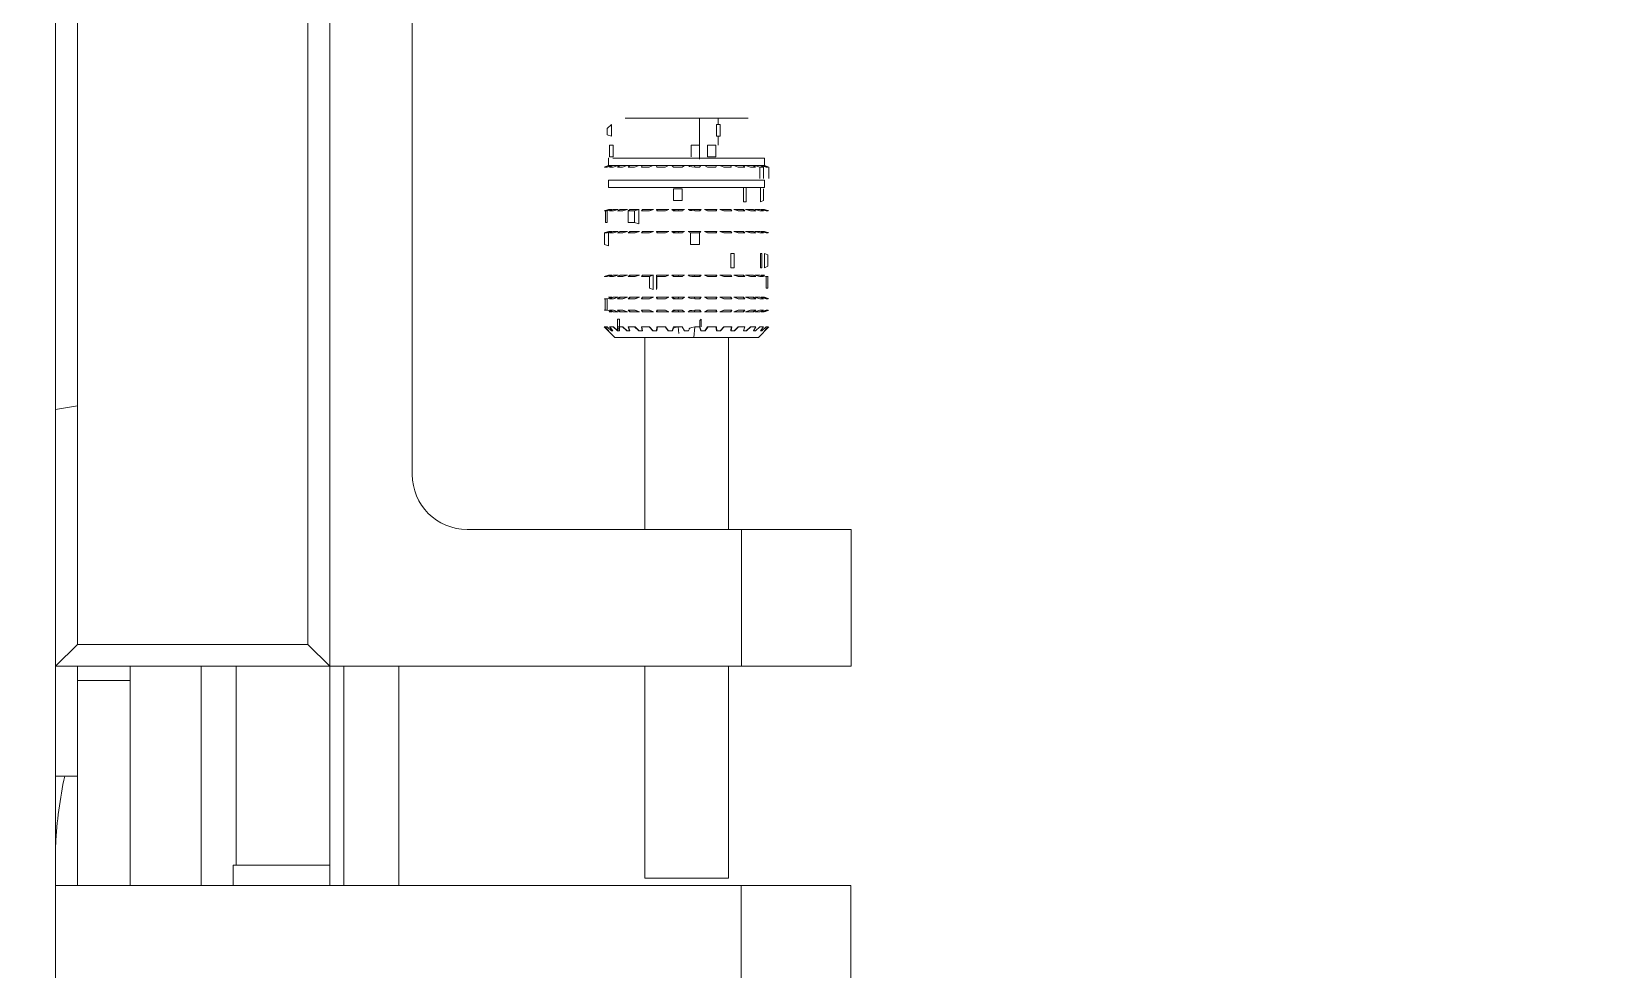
# Model space of a CAD drawing. Header units: centimetres. Extents: x 405464 to 563355, y 50011 to 66875.
# Drawn here: x 512110.53 to 512119.57, y 53202.2 to 53207.63 of the extents above; entities that cross this region are included whole.
import ezdxf

# ---------------------------------------------------------------- set-up
doc = ezdxf.new("R2010")
doc.units = ezdxf.units.CM
doc.linetypes.add('DASHED2', pattern=[9.525, 6.35, -3.175])
doc.layers.get('0').update_dxf_attribs({"lineweight": 9})
doc.layers.add('0-KRCN-MİMARİ-220526', color=8, linetype='Continuous', lineweight=9)
doc.layers.add('03__ASM_ALL_CURVES', color=7, linetype='Continuous')
doc.layers.add('DV_alçıpanel_duvar_yeni', color=1, linetype='Continuous', lineweight=20, true_color=0xff0000)

# ---------------------------------------------------------------- blocks, each defined once
blk = doc.blocks.new('A$C64829d13')
at = {"color": 8, "linetype": 'Continuous'}
for p, q in [((149.8375, 88.3587), (149.8375, 88.8953)), ((149.2392, 88.4413), (149.2392, 88.3587)), ((149.3217, 88.3587), (149.3217, 88.4413)), ((149.8375, 88.3587), (149.2392, 88.3587)), ((149.5793, 88.1936), (149.5793, 88.3587)), ((149.6206, 88.1936), (149.6206, 88.3587)), ((149.6311, 87.6983), (149.6311, 88.3587)), ((149.7038, 88.3587), (149.7038, 88.3432)), ((149.7279, 88.3587), (149.7279, 88.1936)), ((149.7814, 88.3587), (149.7814, 88.1936)), ((149.821, 88.3587), (149.821, 88.1936)), ((149.8375, 86.0724), (149.8375, 88.3587)), ((149.3941, 88.3531), (149.3313, 88.3531)), ((149.3313, 88.1936), (149.3313, 88.3531)), ((149.3941, 88.1936), (149.3941, 88.3531)), ((149.7038, 88.3432), (149.6311, 88.3432)), ((149.7015, 88.3432), (149.7015, 88.1936)), ((149.8375, 88.2762), (149.821, 88.2762)), ((149.7814, 88.2042), (149.821, 88.2042)), ((149.2389, 88.1936), (149.8375, 88.1936)), ((149.2389, 88.1936), (149.2389, 88.0906)), ((149.3214, 88.0906), (149.3214, 88.1936)), ((149.6311, 88.1936), (149.6477, 88.1771)), ((149.821, 88.1771), (149.8375, 88.1936)), ((149.6477, 88.1771), (149.821, 88.1771)), ((149.6477, 86.5253), (149.6477, 88.1771)), ((149.821, 86.8893), (149.821, 88.1771)), ((149.5278, 88.0906), (149.2389, 88.0906)), ((149.3313, 87.946), (149.3313, 88.0906)), ((149.3941, 87.946), (149.3941, 88.0906)), ((149.5691, 88.0493), (149.5691, 87.6983)), ((149.821, 87.9976), (149.8375, 88.0003)), ((149.3086, 87.946), (149.3008, 87.9381)), ((149.3086, 87.946), (149.4168, 87.946)), ((149.3572, 87.946), (149.3564, 87.9381)), ((149.4168, 87.946), (149.4246, 87.9381)), ((149.3009, 87.9381), (149.3008, 87.9381)), ((149.3039, 87.9411), (149.3009, 87.9381)), ((149.3015, 87.9381), (149.3029, 87.9381)), ((149.3042, 87.9411), (149.3016, 87.9381)), ((149.3061, 87.9411), (149.3028, 87.9381)), ((149.3029, 87.9381), (149.3062, 87.9411)), ((149.3039, 87.9411), (149.3042, 87.9411)), ((149.3048, 87.9381), (149.307, 87.9411)), ((149.3048, 87.9381), (149.3076, 87.9381)), ((149.3072, 87.9411), (149.3049, 87.9381)), ((149.3061, 87.9411), (149.3072, 87.9411)), ((149.3108, 87.9411), (149.3075, 87.9381)), ((149.3076, 87.9381), (149.311, 87.9411)), ((149.3106, 87.9381), (149.3123, 87.9411)), ((149.3106, 87.9381), (149.3147, 87.9381)), ((149.3108, 87.9411), (149.3125, 87.9411)), ((149.3125, 87.9411), (149.3108, 87.9381)), ((149.3177, 87.9411), (149.3145, 87.9381)), ((149.3147, 87.9381), (149.318, 87.9411)), ((149.3177, 87.9411), (149.32, 87.9411)), ((149.3188, 87.9381), (149.3198, 87.9411)), ((149.3188, 87.9381), (149.3239, 87.9381)), ((149.32, 87.9411), (149.319, 87.9381)), ((149.3267, 87.9411), (149.3236, 87.9381)), ((149.3239, 87.9381), (149.3269, 87.9411)), ((149.3267, 87.9411), (149.3294, 87.9411)), ((149.3288, 87.9381), (149.3291, 87.9411)), ((149.3288, 87.9381), (149.3348, 87.9381)), ((149.3294, 87.9411), (149.3291, 87.9381)), ((149.3372, 87.9411), (149.3345, 87.9381)), ((149.3348, 87.9381), (149.3375, 87.9411)), ((149.3372, 87.9411), (149.3403, 87.9411)), ((149.3403, 87.9381), (149.34, 87.9411)), ((149.3403, 87.9411), (149.3406, 87.9381)), ((149.3403, 87.9381), (149.3469, 87.9381)), ((149.3488, 87.9411), (149.3465, 87.9381)), ((149.3469, 87.9381), (149.3491, 87.9411)), ((149.3488, 87.9411), (149.3521, 87.9411)), ((149.3518, 87.9411), (149.3528, 87.9381)), ((149.3518, 87.9323), (149.3518, 87.9381)), ((149.3521, 87.9411), (149.3531, 87.9381)), ((149.3528, 87.9381), (149.3528, 87.9334)), ((149.3531, 87.9381), (149.3564, 87.9381)), ((149.3607, 87.9396), (149.3608, 87.9401)), ((149.3608, 87.9401), (149.3613, 87.9411)), ((149.3613, 87.9411), (149.3644, 87.9411)), ((149.3644, 87.9411), (149.3661, 87.9381)), ((149.3661, 87.9381), (149.3657, 87.9381)), ((149.3661, 87.9381), (149.3726, 87.9381)), ((149.3685, 87.9431), (149.369, 87.9381)), ((149.3726, 87.9381), (149.3736, 87.9411)), ((149.3733, 87.9411), (149.3729, 87.9401)), ((149.3733, 87.9411), (149.3766, 87.9411)), ((149.3785, 87.9381), (149.3763, 87.9411)), ((149.3766, 87.9411), (149.3788, 87.9381)), ((149.3785, 87.9381), (149.3851, 87.9381)), ((149.3851, 87.9411), (149.3847, 87.9381)), ((149.3851, 87.9411), (149.3882, 87.9411)), ((149.3851, 87.9381), (149.3854, 87.9411)), ((149.3906, 87.9381), (149.3879, 87.9411)), ((149.3882, 87.9411), (149.3909, 87.9381)), ((149.3906, 87.9381), (149.3966, 87.9381)), ((149.396, 87.9411), (149.3987, 87.9411)), ((149.396, 87.9411), (149.3963, 87.9381)), ((149.3966, 87.9381), (149.3962, 87.9411)), ((149.4015, 87.9381), (149.3984, 87.9411)), ((149.3987, 87.9411), (149.4018, 87.9381)), ((149.4015, 87.9381), (149.4066, 87.9381)), ((149.4053, 87.9411), (149.4076, 87.9411)), ((149.4053, 87.9411), (149.4064, 87.9381)), ((149.4066, 87.9381), (149.4056, 87.9411)), ((149.4107, 87.9381), (149.4074, 87.9411)), ((149.4076, 87.9411), (149.4109, 87.9381)), ((149.4109, 87.9381), (149.4147, 87.9381)), ((149.4131, 87.9411), (149.4146, 87.9411)), ((149.4131, 87.9411), (149.4131, 87.9323)), ((149.4147, 87.9381), (149.4131, 87.9411)), ((149.4178, 87.9381), (149.4144, 87.9411)), ((149.4146, 87.9411), (149.4179, 87.9381)), ((149.4146, 87.9323), (149.4146, 87.9411)), ((149.4178, 87.9381), (149.4206, 87.9381)), ((149.4182, 87.9411), (149.4193, 87.9411)), ((149.4182, 87.9411), (149.4204, 87.9381)), ((149.4206, 87.9381), (149.4183, 87.9411)), ((149.4224, 87.9381), (149.4192, 87.9411)), ((149.4193, 87.9411), (149.4225, 87.9381)), ((149.4215, 87.9411), (149.4211, 87.9411)), ((149.4239, 87.9381), (149.4212, 87.9411)), ((149.4245, 87.9381), (149.4215, 87.9411)), ((149.4224, 87.9381), (149.4239, 87.9381)), ((149.4246, 87.9381), (149.4245, 87.9381)), ((149.304, 87.9267), (149.3008, 87.9256)), ((149.3009, 87.9256), (149.3008, 87.9256)), ((149.3042, 87.9267), (149.3009, 87.9256)), ((149.3015, 87.9256), (149.3045, 87.9267)), ((149.3015, 87.9256), (149.3029, 87.9256)), ((149.3028, 87.9256), (149.3065, 87.9267)), ((149.3042, 87.9267), (149.304, 87.9267)), ((149.3065, 87.9267), (149.3045, 87.9267)), ((149.3048, 87.9256), (149.3073, 87.9267)), ((149.3048, 87.9256), (149.3076, 87.9256)), ((149.3074, 87.9267), (149.3049, 87.9256)), ((149.3073, 87.9267), (149.3113, 87.9267)), ((149.3111, 87.9267), (149.3075, 87.9256)), ((149.3076, 87.9256), (149.3113, 87.9267)), ((149.3106, 87.9256), (149.3125, 87.9267)), ((149.3106, 87.9256), (149.3147, 87.9256)), ((149.3127, 87.9267), (149.3108, 87.9256)), ((149.3125, 87.9267), (149.3183, 87.9267)), ((149.3181, 87.9267), (149.3145, 87.9256)), ((149.3147, 87.9256), (149.3183, 87.9267)), ((149.3188, 87.9256), (149.3199, 87.9267)), ((149.3188, 87.9256), (149.3239, 87.9256)), ((149.3201, 87.9267), (149.319, 87.9256)), ((149.3199, 87.9267), (149.3272, 87.9267)), ((149.327, 87.9267), (149.3236, 87.9256)), ((149.3239, 87.9256), (149.3272, 87.9267)), ((149.3288, 87.9256), (149.3292, 87.9267)), ((149.3288, 87.9256), (149.3348, 87.9256)), ((149.3295, 87.9267), (149.3291, 87.9256)), ((149.3292, 87.9267), (149.3377, 87.9267)), ((149.3374, 87.9267), (149.3345, 87.9256)), ((149.3348, 87.9256), (149.3377, 87.9267)), ((149.3399, 87.9267), (149.3493, 87.9267)), ((149.3403, 87.9256), (149.3399, 87.9267)), ((149.3402, 87.9267), (149.3406, 87.9256)), ((149.3403, 87.9256), (149.3469, 87.9256)), ((149.349, 87.9267), (149.3465, 87.9256)), ((149.3469, 87.9256), (149.3493, 87.9267)), ((149.3517, 87.9267), (149.3615, 87.9267)), ((149.3528, 87.9256), (149.3517, 87.9267)), ((149.3528, 87.9334), (149.3518, 87.9323)), ((149.352, 87.9267), (149.3531, 87.9256)), ((149.3531, 87.9256), (149.3564, 87.9256)), ((149.3567, 87.9267), (149.3564, 87.9256)), ((149.3737, 87.9267), (149.3642, 87.9267)), ((149.3642, 87.9267), (149.3661, 87.9256)), ((149.3661, 87.9256), (149.3657, 87.9256)), ((149.3661, 87.9256), (149.3726, 87.9256)), ((149.3687, 87.9267), (149.369, 87.9256)), ((149.3726, 87.9256), (149.3737, 87.9267)), ((149.3761, 87.9267), (149.3854, 87.9267)), ((149.3785, 87.9256), (149.3761, 87.9267)), ((149.3764, 87.9267), (149.3788, 87.9256)), ((149.3785, 87.9256), (149.3851, 87.9256)), ((149.3851, 87.9267), (149.3847, 87.9256)), ((149.3851, 87.9256), (149.3854, 87.9267)), ((149.3877, 87.9267), (149.3962, 87.9267)), ((149.3906, 87.9256), (149.3877, 87.9267)), ((149.388, 87.9267), (149.3909, 87.9256)), ((149.3906, 87.9256), (149.3966, 87.9256)), ((149.3959, 87.9267), (149.3963, 87.9256)), ((149.3966, 87.9256), (149.3962, 87.9267)), ((149.3982, 87.9267), (149.4055, 87.9267)), ((149.4015, 87.9256), (149.3982, 87.9267)), ((149.3984, 87.9267), (149.4018, 87.9256)), ((149.4015, 87.9256), (149.4066, 87.9256)), ((149.4052, 87.9267), (149.4064, 87.9256)), ((149.4066, 87.9256), (149.4055, 87.9267)), ((149.4071, 87.9267), (149.4129, 87.9267)), ((149.4107, 87.9256), (149.4071, 87.9267)), ((149.4073, 87.9267), (149.4109, 87.9256)), ((149.4107, 87.9256), (149.4147, 87.9256)), ((149.4127, 87.9267), (149.4145, 87.9256)), ((149.4147, 87.9256), (149.4129, 87.9267)), ((149.4131, 87.9323), (149.4146, 87.9323)), ((149.4141, 87.9267), (149.4181, 87.9267)), ((149.4178, 87.9256), (149.4141, 87.9267)), ((149.4143, 87.9267), (149.4179, 87.9256)), ((149.4178, 87.9256), (149.4206, 87.9256)), ((149.418, 87.9267), (149.4204, 87.9256)), ((149.4206, 87.9256), (149.4181, 87.9267)), ((149.4189, 87.9267), (149.4209, 87.9267)), ((149.4189, 87.9267), (149.4225, 87.9256)), ((149.4213, 87.9267), (149.4212, 87.9267)), ((149.4225, 87.9256), (149.4239, 87.9256)), ((149.4225, 87.9256), (149.4225, 87.9169)), ((149.4239, 87.9169), (149.4239, 87.9256)), ((149.4246, 87.9256), (149.4245, 87.9256)), ((149.3009, 87.9169), (149.3008, 87.9169)), ((149.304, 87.9157), (149.3008, 87.9169)), ((149.3042, 87.9157), (149.3009, 87.9169)), ((149.3015, 87.9169), (149.3029, 87.9169)), ((149.3015, 87.9169), (149.3045, 87.9157)), ((149.3028, 87.9169), (149.3065, 87.9157)), ((149.3042, 87.9157), (149.304, 87.9157)), ((149.3041, 87.9158), (149.3042, 87.9158)), ((149.3045, 87.9157), (149.3041, 87.9158)), ((149.3045, 87.9157), (149.3065, 87.9157)), ((149.3051, 87.9157), (149.3045, 87.9157)), ((149.3048, 87.9169), (149.3076, 87.9169)), ((149.3073, 87.9157), (149.3048, 87.9169)), ((149.3049, 87.9169), (149.3074, 87.9157)), ((149.3073, 87.9157), (149.3113, 87.9157)), ((149.3075, 87.9169), (149.3111, 87.9157)), ((149.3113, 87.9157), (149.3076, 87.9169)), ((149.3106, 87.9169), (149.3147, 87.9169)), ((149.3125, 87.9157), (149.3106, 87.9169)), ((149.3108, 87.9169), (149.3127, 87.9157)), ((149.3125, 87.9157), (149.3183, 87.9157)), ((149.3145, 87.9169), (149.3181, 87.9157)), ((149.3183, 87.9157), (149.3147, 87.9169)), ((149.3188, 87.9169), (149.3239, 87.9169)), ((149.3199, 87.9157), (149.3188, 87.9169)), ((149.319, 87.9169), (149.3201, 87.9157)), ((149.3199, 87.9157), (149.3272, 87.9157)), ((149.3236, 87.9169), (149.327, 87.9157)), ((149.3272, 87.9157), (149.3239, 87.9169)), ((149.3288, 87.9169), (149.3348, 87.9169)), ((149.3292, 87.9157), (149.3288, 87.9169)), ((149.3291, 87.9169), (149.3295, 87.9157)), ((149.3292, 87.9157), (149.3377, 87.9157)), ((149.3345, 87.9169), (149.3374, 87.9157)), ((149.3377, 87.9157), (149.3348, 87.9169)), ((149.3399, 87.9157), (149.3403, 87.9169)), ((149.3399, 87.9157), (149.3493, 87.9157)), ((149.3406, 87.9169), (149.3402, 87.9157)), ((149.3403, 87.9169), (149.3469, 87.9169)), ((149.3465, 87.9169), (149.349, 87.9157)), ((149.3493, 87.9157), (149.3469, 87.9169)), ((149.3517, 87.9157), (149.3528, 87.9169)), ((149.3517, 87.9157), (149.3615, 87.9157)), ((149.3531, 87.9169), (149.352, 87.9157)), ((149.3564, 87.9169), (149.3531, 87.9169)), ((149.3567, 87.9157), (149.3564, 87.9169)), ((149.3615, 87.9157), (149.3608, 87.9162)), ((149.3661, 87.9169), (149.3642, 87.9157)), ((149.3642, 87.9157), (149.3737, 87.9157)), ((149.3657, 87.9169), (149.3661, 87.9169)), ((149.3726, 87.9169), (149.3661, 87.9169)), ((149.3687, 87.9157), (149.369, 87.9169)), ((149.3737, 87.9157), (149.3726, 87.9169)), ((149.3761, 87.9157), (149.3785, 87.9169)), ((149.3761, 87.9157), (149.3854, 87.9157)), ((149.3788, 87.9169), (149.3764, 87.9157)), ((149.3785, 87.9169), (149.3851, 87.9169)), ((149.3847, 87.9169), (149.3851, 87.9157)), ((149.3854, 87.9157), (149.3851, 87.9169)), ((149.3877, 87.9157), (149.3906, 87.9169)), ((149.3877, 87.9157), (149.3962, 87.9157)), ((149.3909, 87.9169), (149.388, 87.9157)), ((149.3906, 87.9169), (149.3966, 87.9169)), ((149.3963, 87.9169), (149.3959, 87.9157)), ((149.3962, 87.9157), (149.3966, 87.9169)), ((149.3982, 87.9157), (149.4015, 87.9169)), ((149.3982, 87.9157), (149.4055, 87.9157)), ((149.4018, 87.9169), (149.3984, 87.9157)), ((149.4015, 87.9169), (149.4066, 87.9169)), ((149.4064, 87.9169), (149.4052, 87.9157)), ((149.4055, 87.9157), (149.4066, 87.9169)), ((149.4071, 87.9157), (149.4107, 87.9169)), ((149.4071, 87.9157), (149.4129, 87.9157)), ((149.4109, 87.9169), (149.4073, 87.9157)), ((149.4107, 87.9169), (149.4147, 87.9169)), ((149.4145, 87.9169), (149.4127, 87.9157)), ((149.4129, 87.9157), (149.4147, 87.9169)), ((149.4141, 87.9157), (149.4178, 87.9169)), ((149.4141, 87.9157), (149.4181, 87.9157)), ((149.4179, 87.9169), (149.4143, 87.9157)), ((149.4178, 87.9169), (149.4206, 87.9169)), ((149.4204, 87.9169), (149.418, 87.9157)), ((149.4181, 87.9157), (149.4206, 87.9169)), ((149.4189, 87.9157), (149.4225, 87.9169)), ((149.4209, 87.9157), (149.4189, 87.9157)), ((149.4214, 87.9157), (149.4212, 87.9157)), ((149.4239, 87.9169), (149.4225, 87.9169)), ((149.4246, 87.9169), (149.4245, 87.9169)), ((149.3009, 87.9003), (149.3008, 87.9003)), ((149.3029, 87.9091), (149.3016, 87.9091)), ((149.3016, 87.9091), (149.3016, 87.9003)), ((149.3029, 87.9003), (149.3016, 87.9003)), ((149.3028, 87.9003), (149.3065, 87.8992)), ((149.3029, 87.9003), (149.3029, 87.9091)), ((149.3042, 87.8992), (149.304, 87.8992)), ((149.3041, 87.8993), (149.3042, 87.8993)), ((149.3045, 87.8992), (149.3041, 87.8992)), ((149.3045, 87.8992), (149.3065, 87.8992)), ((149.3051, 87.8992), (149.3045, 87.8992)), ((149.3048, 87.9003), (149.3076, 87.9003)), ((149.3073, 87.8992), (149.3048, 87.9003)), ((149.3049, 87.9003), (149.3074, 87.8992)), ((149.3073, 87.8992), (149.3113, 87.8992)), ((149.3075, 87.9003), (149.3111, 87.8992)), ((149.3113, 87.8992), (149.3076, 87.9003)), ((149.3106, 87.9003), (149.3147, 87.9003)), ((149.3125, 87.8992), (149.3106, 87.9003)), ((149.3108, 87.9003), (149.3127, 87.8992)), ((149.3125, 87.8992), (149.3183, 87.8992)), ((149.3145, 87.9003), (149.3181, 87.8992)), ((149.3183, 87.8992), (149.3147, 87.9003)), ((149.3188, 87.9003), (149.3239, 87.9003)), ((149.3199, 87.8992), (149.3188, 87.9003)), ((149.319, 87.9003), (149.3201, 87.8992)), ((149.3199, 87.8992), (149.3272, 87.8992)), ((149.3236, 87.9003), (149.327, 87.8992)), ((149.3272, 87.8992), (149.3239, 87.9003)), ((149.3288, 87.9003), (149.3348, 87.9003)), ((149.3292, 87.8992), (149.3288, 87.9003)), ((149.3291, 87.9003), (149.3295, 87.8992)), ((149.3292, 87.8992), (149.3377, 87.8992)), ((149.3345, 87.9003), (149.3374, 87.8992)), ((149.3377, 87.8992), (149.3348, 87.9003)), ((149.3399, 87.8992), (149.3403, 87.9003)), ((149.3399, 87.8992), (149.3493, 87.8992)), ((149.3406, 87.9003), (149.3402, 87.8992)), ((149.3403, 87.9003), (149.3469, 87.9003)), ((149.3465, 87.9003), (149.349, 87.8992)), ((149.3493, 87.8992), (149.3469, 87.9003)), ((149.3517, 87.8992), (149.3528, 87.9003)), ((149.3517, 87.8992), (149.3615, 87.8992)), ((149.3531, 87.9003), (149.352, 87.8992)), ((149.3564, 87.9003), (149.3531, 87.9003)), ((149.3567, 87.8992), (149.3564, 87.9003)), ((149.3615, 87.8992), (149.3608, 87.8996)), ((149.3661, 87.9003), (149.3642, 87.8992)), ((149.3642, 87.8992), (149.3737, 87.8992)), ((149.3657, 87.9003), (149.3661, 87.9003)), ((149.3726, 87.9003), (149.3661, 87.9003)), ((149.3687, 87.8992), (149.369, 87.9003)), ((149.3737, 87.8992), (149.3726, 87.9003)), ((149.3761, 87.8992), (149.3785, 87.9003)), ((149.3761, 87.8992), (149.3854, 87.8992)), ((149.3788, 87.9003), (149.3764, 87.8992)), ((149.3785, 87.9003), (149.3851, 87.9003)), ((149.3854, 87.9101), (149.3851, 87.9091)), ((149.3851, 87.9091), (149.3851, 87.9003)), ((149.3851, 87.9003), (149.3854, 87.8993)), ((149.3854, 87.8993), (149.3854, 87.9101)), ((149.3877, 87.8992), (149.3962, 87.8992)), ((149.3879, 87.9101), (149.3906, 87.9091)), ((149.3879, 87.8993), (149.3879, 87.9101)), ((149.3906, 87.9003), (149.3879, 87.8993)), ((149.3909, 87.9003), (149.388, 87.8992)), ((149.3906, 87.9091), (149.3906, 87.9003)), ((149.3906, 87.9003), (149.3966, 87.9003)), ((149.3963, 87.9003), (149.3959, 87.8992)), ((149.3962, 87.8992), (149.3966, 87.9003)), ((149.3982, 87.8992), (149.4015, 87.9003)), ((149.3982, 87.8992), (149.4055, 87.8992)), ((149.4018, 87.9003), (149.3984, 87.8992)), ((149.4015, 87.9003), (149.4066, 87.9003)), ((149.4064, 87.9003), (149.4052, 87.8992)), ((149.4055, 87.8992), (149.4066, 87.9003)), ((149.4071, 87.8992), (149.4107, 87.9003)), ((149.4071, 87.8992), (149.4129, 87.8992)), ((149.4109, 87.9003), (149.4073, 87.8992)), ((149.4107, 87.9003), (149.4147, 87.9003)), ((149.4145, 87.9003), (149.4127, 87.8992)), ((149.4129, 87.8992), (149.4147, 87.9003)), ((149.4141, 87.8992), (149.4178, 87.9003)), ((149.4141, 87.8992), (149.4181, 87.8992)), ((149.4179, 87.9003), (149.4143, 87.8992)), ((149.4178, 87.9003), (149.4206, 87.9003)), ((149.4204, 87.9003), (149.418, 87.8992)), ((149.4181, 87.8992), (149.4206, 87.9003)), ((149.4189, 87.8992), (149.4225, 87.9003)), ((149.4209, 87.8992), (149.4189, 87.8992)), ((149.4209, 87.8992), (149.4239, 87.9003)), ((149.4245, 87.9003), (149.4212, 87.8992)), ((149.4214, 87.8992), (149.4212, 87.8992)), ((149.4214, 87.8992), (149.4246, 87.9003)), ((149.4224, 87.9003), (149.4239, 87.9003)), ((149.4246, 87.9003), (149.4245, 87.9003)), ((149.3016, 87.8925), (149.3042, 87.8936)), ((149.3016, 87.8838), (149.3016, 87.8925)), ((149.3042, 87.8936), (149.3042, 87.8828)), ((149.3072, 87.8936), (149.3062, 87.8936)), ((149.3062, 87.8936), (149.3062, 87.8828)), ((149.3072, 87.8828), (149.3072, 87.8936)), ((149.3294, 87.8936), (149.3269, 87.8936)), ((149.3269, 87.8936), (149.3269, 87.8828)), ((149.3294, 87.8828), (149.3294, 87.8936)), ((149.3042, 87.8828), (149.3016, 87.8838)), ((149.3062, 87.8828), (149.3072, 87.8828)), ((149.3269, 87.8828), (149.3294, 87.8828)), ((149.3597, 87.876), (149.3531, 87.876)), ((149.3531, 87.876), (149.3531, 87.8673)), ((149.3597, 87.8673), (149.3597, 87.876)), ((149.4245, 87.876), (149.4215, 87.8771)), ((149.4215, 87.8771), (149.4215, 87.8663)), ((149.4245, 87.8673), (149.4245, 87.876)), ((149.3009, 87.8673), (149.3008, 87.8673)), ((149.304, 87.8662), (149.3008, 87.8673)), ((149.3042, 87.8662), (149.3009, 87.8673)), ((149.3015, 87.8673), (149.3029, 87.8673)), ((149.3015, 87.8673), (149.3045, 87.8662)), ((149.3028, 87.8673), (149.3065, 87.8662)), ((149.3042, 87.8662), (149.304, 87.8662)), ((149.3041, 87.8663), (149.3042, 87.8663)), ((149.3045, 87.8662), (149.3041, 87.8662)), ((149.3045, 87.8662), (149.3065, 87.8662)), ((149.3051, 87.8662), (149.3045, 87.8662)), ((149.3048, 87.8673), (149.3076, 87.8673)), ((149.3073, 87.8662), (149.3048, 87.8673)), ((149.3049, 87.8673), (149.3074, 87.8662)), ((149.3073, 87.8662), (149.3113, 87.8662)), ((149.3075, 87.8673), (149.3111, 87.8662)), ((149.3113, 87.8662), (149.3076, 87.8673)), ((149.3106, 87.8673), (149.3147, 87.8673)), ((149.3125, 87.8662), (149.3106, 87.8673)), ((149.3108, 87.8673), (149.3127, 87.8662)), ((149.3125, 87.8662), (149.3183, 87.8662)), ((149.3145, 87.8673), (149.3181, 87.8662)), ((149.3183, 87.8662), (149.3147, 87.8673)), ((149.3188, 87.8673), (149.3239, 87.8673)), ((149.3199, 87.8662), (149.3188, 87.8673)), ((149.319, 87.8673), (149.3201, 87.8662)), ((149.3199, 87.8662), (149.3272, 87.8662)), ((149.3236, 87.8673), (149.327, 87.8662)), ((149.3272, 87.8662), (149.3239, 87.8673)), ((149.3288, 87.8673), (149.3348, 87.8673)), ((149.3292, 87.8662), (149.3288, 87.8673)), ((149.3291, 87.8673), (149.3295, 87.8662)), ((149.3292, 87.8662), (149.3377, 87.8662)), ((149.3345, 87.8673), (149.3374, 87.8662)), ((149.3377, 87.8662), (149.3348, 87.8673)), ((149.3399, 87.8662), (149.3403, 87.8673)), ((149.3399, 87.8662), (149.3493, 87.8662)), ((149.3406, 87.8673), (149.3402, 87.8662)), ((149.3403, 87.8673), (149.3469, 87.8673)), ((149.3465, 87.8673), (149.349, 87.8662)), ((149.3493, 87.8662), (149.3469, 87.8673)), ((149.3531, 87.8673), (149.352, 87.8662)), ((149.352, 87.8662), (149.3615, 87.8662)), ((149.3597, 87.8673), (149.3531, 87.8673)), ((149.3615, 87.8662), (149.3597, 87.8673)), ((149.3661, 87.8673), (149.3642, 87.8662)), ((149.3642, 87.8662), (149.3737, 87.8662)), ((149.3657, 87.8673), (149.3661, 87.8673)), ((149.3726, 87.8673), (149.3661, 87.8673)), ((149.3687, 87.8662), (149.369, 87.8673)), ((149.3737, 87.8662), (149.3726, 87.8673)), ((149.3761, 87.8662), (149.3785, 87.8673)), ((149.3761, 87.8662), (149.3854, 87.8662)), ((149.3788, 87.8673), (149.3764, 87.8662)), ((149.3785, 87.8673), (149.3851, 87.8673)), ((149.3847, 87.8673), (149.3851, 87.8662)), ((149.3854, 87.8662), (149.3851, 87.8673)), ((149.3877, 87.8662), (149.3906, 87.8673)), ((149.3877, 87.8662), (149.3962, 87.8662)), ((149.3909, 87.8673), (149.388, 87.8662)), ((149.3906, 87.8673), (149.3966, 87.8673)), ((149.3963, 87.8673), (149.3959, 87.8662)), ((149.3962, 87.8662), (149.3966, 87.8673)), ((149.3982, 87.8662), (149.4015, 87.8673)), ((149.3982, 87.8662), (149.4055, 87.8662)), ((149.4018, 87.8673), (149.3984, 87.8662)), ((149.4015, 87.8673), (149.4066, 87.8673)), ((149.4064, 87.8673), (149.4052, 87.8662)), ((149.4055, 87.8662), (149.4066, 87.8673)), ((149.4071, 87.8662), (149.4107, 87.8673)), ((149.4071, 87.8662), (149.4129, 87.8662)), ((149.4109, 87.8673), (149.4073, 87.8662)), ((149.4107, 87.8673), (149.4147, 87.8673)), ((149.4145, 87.8673), (149.4127, 87.8662)), ((149.4129, 87.8662), (149.4147, 87.8673)), ((149.4141, 87.8662), (149.4178, 87.8673)), ((149.4141, 87.8662), (149.4181, 87.8662)), ((149.4179, 87.8673), (149.4143, 87.8662)), ((149.4178, 87.8673), (149.4206, 87.8673)), ((149.4204, 87.8673), (149.418, 87.8662)), ((149.4181, 87.8662), (149.4206, 87.8673)), ((149.4189, 87.8662), (149.4209, 87.8662)), ((149.4225, 87.8673), (149.419, 87.8662)), ((149.4209, 87.8662), (149.4239, 87.8673)), ((149.4212, 87.8662), (149.4213, 87.8662)), ((149.4214, 87.8662), (149.4246, 87.8673)), ((149.4215, 87.8663), (149.4245, 87.8673)), ((149.4239, 87.8673), (149.4225, 87.8673)), ((149.4246, 87.8673), (149.4245, 87.8673)), ((149.4018, 87.8595), (149.3987, 87.8606)), ((149.3987, 87.8606), (149.3987, 87.8498)), ((149.4066, 87.8595), (149.4018, 87.8595)), ((149.4018, 87.8595), (149.4018, 87.8508)), ((149.4066, 87.8508), (149.4066, 87.8595)), ((149.4224, 87.8595), (149.4238, 87.8595)), ((149.4224, 87.8508), (149.4224, 87.8595)), ((149.4238, 87.8595), (149.4238, 87.8508)), ((149.3009, 87.8508), (149.3008, 87.8508)), ((149.304, 87.8497), (149.3008, 87.8508)), ((149.3042, 87.8497), (149.3009, 87.8508)), ((149.3015, 87.8508), (149.3029, 87.8508)), ((149.3015, 87.8508), (149.3045, 87.8497)), ((149.3028, 87.8508), (149.3065, 87.8497)), ((149.3042, 87.8497), (149.304, 87.8497)), ((149.3041, 87.8498), (149.3042, 87.8498)), ((149.3045, 87.8497), (149.3041, 87.8497)), ((149.3045, 87.8497), (149.3065, 87.8497)), ((149.3051, 87.8497), (149.3045, 87.8497)), ((149.3048, 87.8508), (149.3076, 87.8508)), ((149.3073, 87.8497), (149.3048, 87.8508)), ((149.307, 87.8441), (149.3048, 87.843)), ((149.3048, 87.843), (149.3048, 87.8343)), ((149.3049, 87.8508), (149.3074, 87.8497)), ((149.307, 87.8333), (149.307, 87.8441)), ((149.3073, 87.8497), (149.3113, 87.8497)), ((149.3075, 87.8508), (149.3111, 87.8497)), ((149.3113, 87.8497), (149.3076, 87.8508)), ((149.3106, 87.8508), (149.3147, 87.8508)), ((149.3125, 87.8497), (149.3106, 87.8508)), ((149.3108, 87.8508), (149.3127, 87.8497)), ((149.3125, 87.8497), (149.3183, 87.8497)), ((149.3145, 87.8508), (149.3181, 87.8497)), ((149.3183, 87.8497), (149.3147, 87.8508)), ((149.32, 87.8441), (149.318, 87.8441)), ((149.318, 87.8441), (149.318, 87.8333)), ((149.3188, 87.8508), (149.3239, 87.8508)), ((149.3199, 87.8497), (149.3188, 87.8508)), ((149.319, 87.8508), (149.3201, 87.8497)), ((149.3199, 87.8497), (149.3272, 87.8497)), ((149.32, 87.8333), (149.32, 87.8441)), ((149.3236, 87.8508), (149.327, 87.8497)), ((149.3272, 87.8497), (149.3239, 87.8508)), ((149.3288, 87.8508), (149.3348, 87.8508)), ((149.3292, 87.8497), (149.3288, 87.8508)), ((149.3291, 87.8508), (149.3295, 87.8497)), ((149.3292, 87.8497), (149.3377, 87.8497)), ((149.3345, 87.8508), (149.3374, 87.8497)), ((149.3377, 87.8497), (149.3348, 87.8508)), ((149.3399, 87.8497), (149.3403, 87.8508)), ((149.3399, 87.8497), (149.3493, 87.8497)), ((149.3406, 87.8508), (149.3402, 87.8497)), ((149.3403, 87.8508), (149.3469, 87.8508)), ((149.3465, 87.8508), (149.349, 87.8497)), ((149.3493, 87.8497), (149.3469, 87.8508)), ((149.3517, 87.8497), (149.3528, 87.8508)), ((149.3517, 87.8497), (149.3615, 87.8497)), ((149.3531, 87.8508), (149.352, 87.8497)), ((149.3564, 87.8508), (149.3531, 87.8508)), ((149.3567, 87.8497), (149.3564, 87.8508)), ((149.3615, 87.8497), (149.3608, 87.8501)), ((149.3661, 87.8508), (149.3642, 87.8497)), ((149.3642, 87.8497), (149.3737, 87.8497)), ((149.3657, 87.8508), (149.3661, 87.8508)), ((149.3726, 87.8508), (149.3661, 87.8508)), ((149.3726, 87.843), (149.3661, 87.843)), ((149.3661, 87.843), (149.3661, 87.8343)), ((149.3687, 87.8497), (149.369, 87.8508)), ((149.3737, 87.8497), (149.3726, 87.8508)), ((149.3726, 87.8343), (149.3726, 87.843)), ((149.3761, 87.8497), (149.3785, 87.8508)), ((149.3761, 87.8497), (149.3854, 87.8497)), ((149.3788, 87.8508), (149.3764, 87.8497)), ((149.3785, 87.8508), (149.3851, 87.8508)), ((149.3847, 87.8508), (149.3851, 87.8497)), ((149.3854, 87.8497), (149.3851, 87.8508)), ((149.3877, 87.8497), (149.3906, 87.8508)), ((149.3877, 87.8497), (149.3962, 87.8497)), ((149.3909, 87.8508), (149.388, 87.8497)), ((149.3906, 87.8508), (149.3966, 87.8508)), ((149.3963, 87.8508), (149.3959, 87.8497)), ((149.3962, 87.8497), (149.3966, 87.8508)), ((149.3984, 87.8497), (149.4055, 87.8497)), ((149.3987, 87.8498), (149.4018, 87.8508)), ((149.4066, 87.8508), (149.4018, 87.8508)), ((149.4055, 87.8497), (149.4066, 87.8508)), ((149.4071, 87.8497), (149.4107, 87.8508)), ((149.4071, 87.8497), (149.4129, 87.8497)), ((149.4109, 87.8508), (149.4073, 87.8497)), ((149.4107, 87.8508), (149.4147, 87.8508)), ((149.4145, 87.8508), (149.4127, 87.8497)), ((149.4129, 87.8497), (149.4147, 87.8508)), ((149.4141, 87.8497), (149.4178, 87.8508)), ((149.4141, 87.8497), (149.4181, 87.8497)), ((149.4179, 87.8508), (149.4143, 87.8497)), ((149.4178, 87.8508), (149.4206, 87.8508)), ((149.4204, 87.8508), (149.418, 87.8497)), ((149.4181, 87.8497), (149.4206, 87.8508)), ((149.4189, 87.8497), (149.4225, 87.8508)), ((149.4209, 87.8497), (149.4189, 87.8497)), ((149.4209, 87.8497), (149.4239, 87.8508)), ((149.4245, 87.8508), (149.4212, 87.8497)), ((149.4214, 87.8497), (149.4212, 87.8497)), ((149.4214, 87.8497), (149.4246, 87.8508)), ((149.4224, 87.8508), (149.4225, 87.8508)), ((149.4239, 87.8508), (149.4225, 87.8508)), ((149.4246, 87.8508), (149.4245, 87.8508)), ((149.4214, 87.8332), (149.304, 87.8332)), ((149.304, 87.8277), (149.304, 87.8332)), ((149.318, 87.8333), (149.32, 87.8333)), ((149.3661, 87.8343), (149.3726, 87.8343)), ((149.4214, 87.8277), (149.4214, 87.8332)), ((149.3009, 87.8265), (149.3008, 87.8265)), ((149.3008, 87.8178), (149.3008, 87.8265)), ((149.3009, 87.8178), (149.3008, 87.8178)), ((149.304, 87.8166), (149.3008, 87.8178)), ((149.3009, 87.8265), (149.3009, 87.8178)), ((149.3042, 87.8166), (149.3009, 87.8178)), ((149.3029, 87.8178), (149.3016, 87.8178)), ((149.3016, 87.8178), (149.3045, 87.8166)), ((149.3065, 87.8166), (149.3029, 87.8178)), ((149.304, 87.8277), (149.4214, 87.8277)), ((149.3042, 87.8166), (149.304, 87.8166)), ((149.304, 87.8111), (149.304, 87.8166)), ((149.3042, 87.8166), (149.3045, 87.8166)), ((149.3045, 87.8166), (149.3065, 87.8166)), ((149.3048, 87.8178), (149.3048, 87.8265)), ((149.3076, 87.8178), (149.3049, 87.8178)), ((149.3049, 87.8178), (149.3074, 87.8166)), ((149.3065, 87.8166), (149.3074, 87.8166)), ((149.3074, 87.8166), (149.3112, 87.8166)), ((149.3075, 87.8265), (149.3075, 87.8178)), ((149.3113, 87.8166), (149.3076, 87.8178)), ((149.3147, 87.8178), (149.3108, 87.8178)), ((149.3108, 87.8178), (149.3127, 87.8166)), ((149.3112, 87.8166), (149.3127, 87.8166)), ((149.3127, 87.8166), (149.3182, 87.8166)), ((149.3183, 87.8166), (149.3147, 87.8178)), ((149.3182, 87.8166), (149.3202, 87.8166)), ((149.3239, 87.8178), (149.319, 87.8178)), ((149.319, 87.8178), (149.3201, 87.8166)), ((149.3202, 87.8166), (149.3271, 87.8166)), ((149.3272, 87.8166), (149.3239, 87.8178)), ((149.3271, 87.8166), (149.3296, 87.8166)), ((149.3348, 87.8178), (149.3291, 87.8178)), ((149.3291, 87.8178), (149.3295, 87.8166)), ((149.3296, 87.8166), (149.3376, 87.8166)), ((149.3377, 87.8166), (149.3348, 87.8178)), ((149.3376, 87.8166), (149.3404, 87.8166)), ((149.3406, 87.8178), (149.3402, 87.8166)), ((149.3404, 87.8166), (149.3492, 87.8166)), ((149.3469, 87.8178), (149.3406, 87.8178)), ((149.3493, 87.8166), (149.3469, 87.8178)), ((149.3492, 87.8166), (149.3521, 87.8166)), ((149.3531, 87.8178), (149.352, 87.8166)), ((149.3521, 87.8166), (149.3613, 87.8166)), ((149.3564, 87.8178), (149.3531, 87.8178)), ((149.3567, 87.8166), (149.3564, 87.8178)), ((149.3615, 87.8166), (149.3608, 87.8171)), ((149.3613, 87.8166), (149.3644, 87.8166)), ((149.3661, 87.8178), (149.3642, 87.8166)), ((149.3644, 87.8166), (149.3736, 87.8166)), ((149.3726, 87.8178), (149.3661, 87.8178)), ((149.3737, 87.8166), (149.3726, 87.8178)), ((149.3736, 87.8166), (149.3765, 87.8166)), ((149.3788, 87.8178), (149.3764, 87.8166)), ((149.3765, 87.8166), (149.3853, 87.8166)), ((149.3851, 87.8178), (149.3788, 87.8178)), ((149.3854, 87.8166), (149.3851, 87.8178)), ((149.3853, 87.8166), (149.3881, 87.8166)), ((149.3909, 87.8178), (149.388, 87.8166)), ((149.3881, 87.8166), (149.3961, 87.8166)), ((149.3966, 87.8178), (149.3909, 87.8178)), ((149.3961, 87.8166), (149.3985, 87.8166)), ((149.3962, 87.8166), (149.3966, 87.8178)), ((149.4018, 87.8178), (149.3984, 87.8166)), ((149.3985, 87.8166), (149.4054, 87.8166)), ((149.4066, 87.8178), (149.4018, 87.8178)), ((149.4054, 87.8166), (149.4074, 87.8166)), ((149.4055, 87.8166), (149.4066, 87.8178)), ((149.4109, 87.8178), (149.4073, 87.8166)), ((149.4074, 87.8166), (149.4128, 87.8166)), ((149.4147, 87.8178), (149.4109, 87.8178)), ((149.4128, 87.8166), (149.4143, 87.8166)), ((149.4129, 87.8166), (149.4147, 87.8178)), ((149.4179, 87.8178), (149.4143, 87.8166)), ((149.4143, 87.8166), (149.4181, 87.8166)), ((149.4206, 87.8178), (149.4179, 87.8178)), ((149.4181, 87.8166), (149.4206, 87.8178)), ((149.4181, 87.8166), (149.419, 87.8166)), ((149.4225, 87.8178), (149.419, 87.8166)), ((149.4208, 87.8166), (149.419, 87.8166)), ((149.4209, 87.8166), (149.4239, 87.8178)), ((149.4209, 87.8166), (149.4212, 87.8166)), ((149.4245, 87.8178), (149.4212, 87.8166)), ((149.4214, 87.8166), (149.4212, 87.8166)), ((149.4214, 87.8166), (149.4246, 87.8178)), ((149.4214, 87.8111), (149.4214, 87.8166)), ((149.4239, 87.8178), (149.4225, 87.8178)), ((149.4246, 87.8178), (149.4245, 87.8178)), ((149.304, 87.8111), (149.4183, 87.8111)), ((149.3469, 87.81), (149.3406, 87.81)), ((149.3406, 87.81), (149.3406, 87.8013)), ((149.3469, 87.8013), (149.3469, 87.81)), ((149.3529, 87.7809), (149.3529, 87.8118)), ((149.3593, 87.81), (149.3593, 87.8013)), ((149.4206, 87.81), (149.4179, 87.81)), ((149.4179, 87.81), (149.4179, 87.8013)), ((149.4206, 87.8013), (149.4206, 87.81)), ((149.4211, 87.8111), (149.4214, 87.8111)), ((149.3403, 87.7945), (149.3375, 87.7945)), ((149.3375, 87.7945), (149.3375, 87.7858)), ((149.339, 87.8013), (149.339, 87.7945)), ((149.3403, 87.7858), (149.3403, 87.7945)), ((149.3406, 87.8013), (149.3469, 87.8013)), ((149.3593, 87.8013), (149.3528, 87.8013)), ((149.4179, 87.8013), (149.4206, 87.8013)), ((149.4225, 87.7935), (149.4193, 87.7945)), ((149.4193, 87.7945), (149.4193, 87.7858)), ((149.4225, 87.7887), (149.4225, 87.7935)), ((149.3375, 87.7858), (149.3403, 87.7858)), ((149.339, 87.7858), (149.339, 87.7809)), ((149.4193, 87.7858), (149.4225, 87.7887)), ((149.4089, 87.7809), (149.3164, 87.7809))]:
    blk.add_line(p, q, dxfattribs=at)
for points in [[(149.3564, 87.9381), (149.3587, 87.9386), (149.3602, 87.9391), (149.3607, 87.9396)], [(149.3729, 87.9401), (149.373, 87.9396), (149.3726, 87.9391), (149.3712, 87.9386), (149.369, 87.9381)], [(149.3564, 87.9256), (149.3587, 87.9257), (149.3602, 87.9259), (149.3607, 87.9261), (149.3608, 87.9263), (149.3615, 87.9267)], [(149.3734, 87.9267), (149.3731, 87.9265), (149.3729, 87.9263), (149.3729, 87.9261), (149.3726, 87.9259), (149.3712, 87.9257), (149.369, 87.9256)], [(149.3041, 87.9158), (149.304, 87.9158), (149.304, 87.9158), (149.304, 87.9158), (149.3041, 87.9158)], [(149.3608, 87.9162), (149.3607, 87.9163), (149.3602, 87.9165), (149.3587, 87.9167), (149.3564, 87.9169)], [(149.369, 87.9169), (149.3712, 87.9167), (149.3726, 87.9165), (149.3729, 87.9163), (149.3729, 87.9162), (149.3731, 87.9159), (149.3734, 87.9157)], [(149.3041, 87.8992), (149.304, 87.8993), (149.304, 87.8993), (149.304, 87.8993), (149.3041, 87.8993)], [(149.3608, 87.8996), (149.3607, 87.8998), (149.3602, 87.9), (149.3587, 87.9002), (149.3564, 87.9003)], [(149.369, 87.9003), (149.3712, 87.9002), (149.3726, 87.9), (149.3729, 87.8998), (149.3729, 87.8996), (149.3731, 87.8994), (149.3734, 87.8992)], [(149.3041, 87.8662), (149.304, 87.8663), (149.304, 87.8663), (149.304, 87.8663), (149.3041, 87.8663)], [(149.369, 87.8673), (149.3712, 87.8671), (149.3726, 87.867), (149.3729, 87.8668), (149.3729, 87.8666), (149.3731, 87.8664), (149.3734, 87.8662)], [(149.3041, 87.8497), (149.304, 87.8497), (149.304, 87.8498), (149.304, 87.8498), (149.3041, 87.8498)], [(149.3608, 87.8501), (149.3607, 87.8503), (149.3602, 87.8505), (149.3587, 87.8506), (149.3564, 87.8508)], [(149.369, 87.8508), (149.3712, 87.8506), (149.3726, 87.8505), (149.3729, 87.8503), (149.3729, 87.8501), (149.3731, 87.8499), (149.3734, 87.8497)], [(149.3608, 87.8171), (149.3607, 87.8173), (149.3602, 87.8174), (149.3587, 87.8176), (149.3564, 87.8178)]]:
    blk.add_lwpolyline(points, dxfattribs=at)
blk.add_arc((149.5278, 88.0493), 0.0413, 0, 90, dxfattribs=at)
blk.add_open_spline([(149.8373, 88.3277), (149.8369, 88.3191), (149.8353, 88.3018), (149.8324, 88.2847), (149.8305, 88.2762)], degree=3, knots=[0, 0, 0, 0, 0.499392, 1, 1, 1, 1], dxfattribs=at)
at = {"layer": '03__ASM_ALL_CURVES', "color": 8, "linetype": 'DASHED2', "ltscale": 10}
blk.add_circle((153.4, 131.3), 45.5, dxfattribs=at)
blk.add_arc((153.4, 45.5), 45.5, 109.45227, 22.04551, dxfattribs=at)
blk = doc.blocks.new('A$C9e52caec')
at = {"layer": 'DV_alçıpanel_duvar_yeni', "color": 8, "xscale": 7.692307692308199, "yscale": 7.692307692308199, "zscale": 7.692307692308199, "rotation": 180}
blk.add_blockref('A$C64829d13', (8905, 1620), dxfattribs=at)

msp = doc.modelspace()

# ---------------------------------------------------------------- block references
at = {"layer": '0-KRCN-MİMARİ-220526', "rotation": 359.999999999997}
msp.add_blockref('A$C9e52caec', (504358.2692, 52262.3676, 73.999), dxfattribs=at)

doc.saveas('drawing.dxf')
